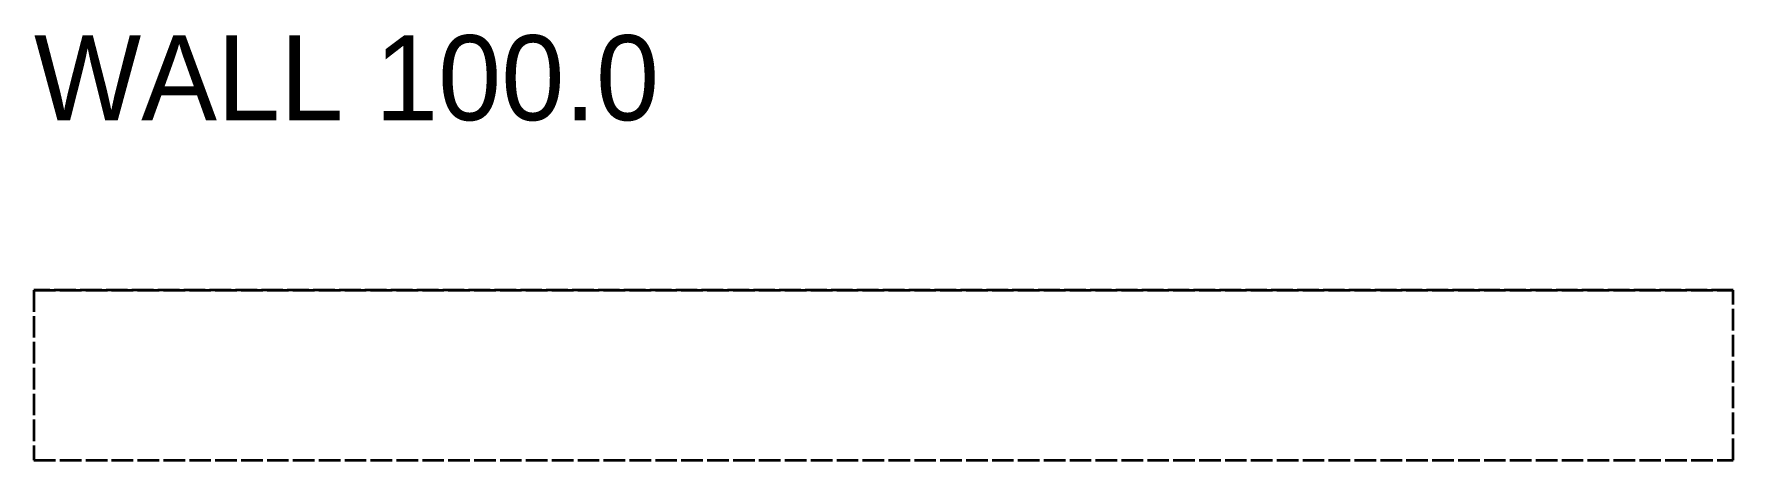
# Model space of a CAD drawing. Header units: millimetres. Extents: x 0 to 100, y 0 to 25.
import ezdxf

# ---------------------------------------------------------------- set-up
doc = ezdxf.new("R2010")
doc.units = ezdxf.units.MM
doc.linetypes.add('DASHED', pattern=[1.524, 1.27, -0.254])
doc.layers.add('ANNO', color=3, linetype='Continuous')
doc.layers.add('WALLS', color=1, linetype='DASHED', lineweight=35)

msp = doc.modelspace()

# ---------------------------------------------------------------- linework, layer by layer
at = {"layer": 'WALLS'}
for p, q in [((0, 10), (100, 10)), ((0, 0), (100, 0))]:
    msp.add_line(p, q, dxfattribs=at)
msp.add_lwpolyline([(0, 0), (100, 0), (100, 10), (0, 10)], close=True, dxfattribs=at)

# ---------------------------------------------------------------- texts
at = {"layer": 'ANNO'}
msp.add_text('WALL 100.0', height=5, dxfattribs=at).set_placement((0, 20))

doc.saveas('drawing.dxf')
